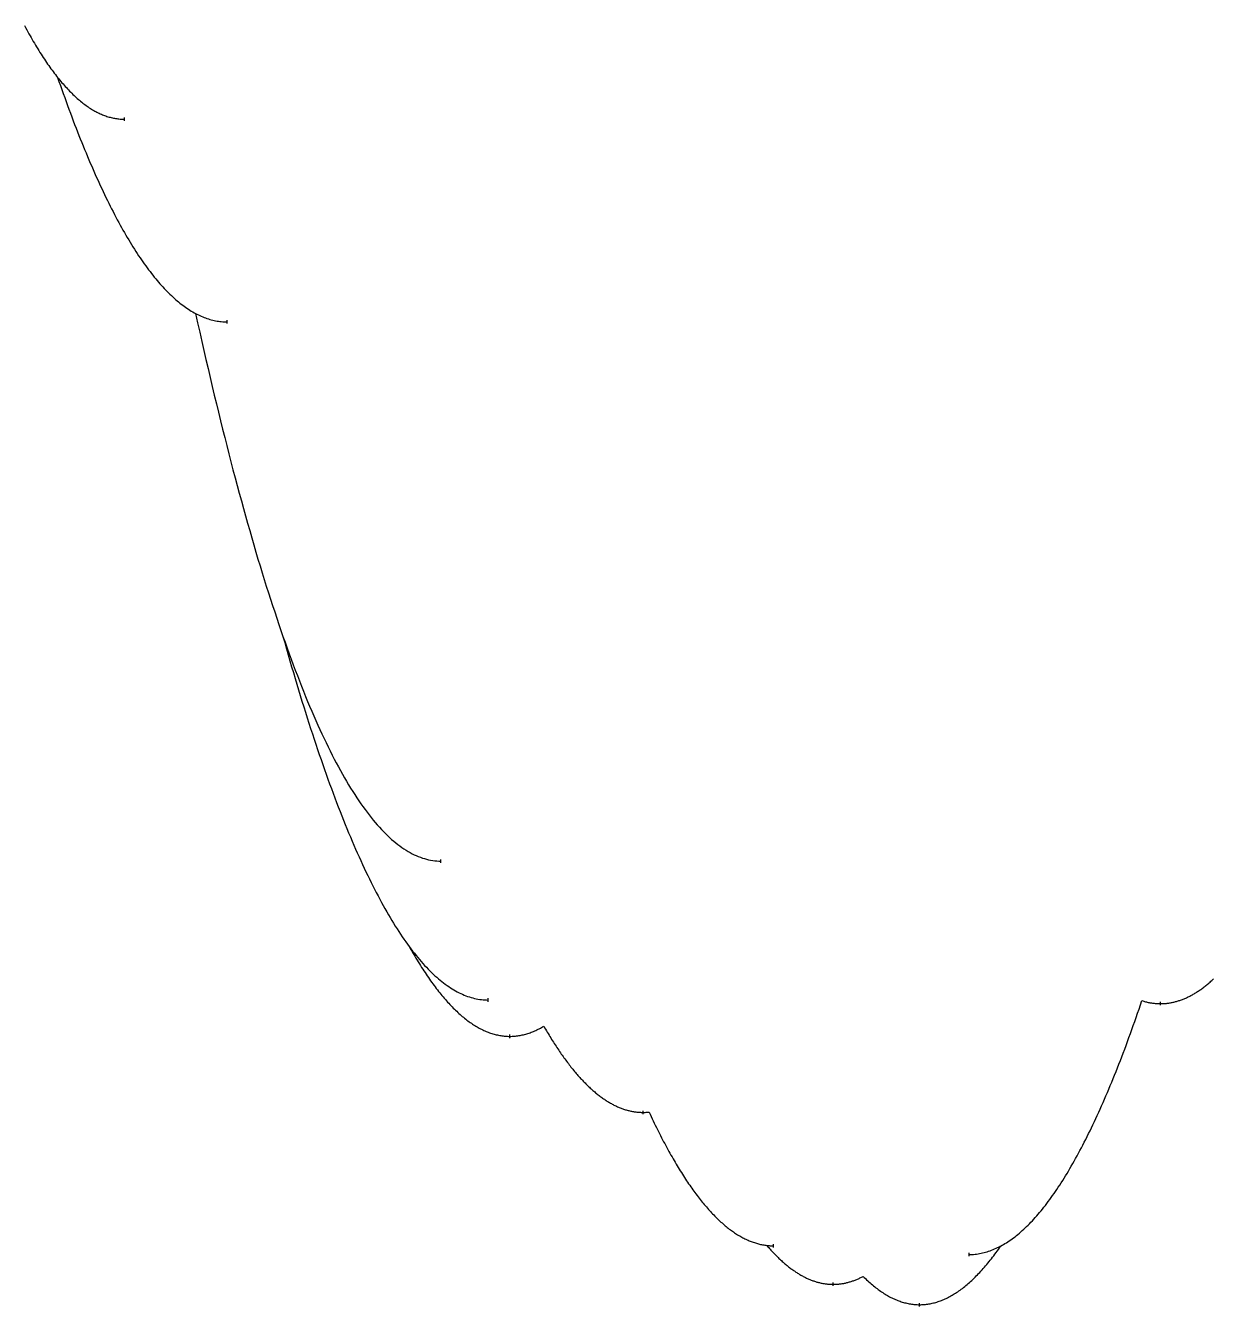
# Model space of a CAD drawing. Header units: metres. Extents: x -24 to 28195, y -4452 to 524.
# Drawn here: x 21135 to 24665, y -4452 to -648 of the extents above; entities that cross this region are included whole.
import ezdxf

# ---------------------------------------------------------------- set-up
doc = ezdxf.new("R2010")
doc.units = ezdxf.units.M
doc.layers.add('CATENARIES', color=7, linetype='Continuous')
doc.layers.add('CATENARY_VERTEX_TICKS', color=7, linetype='Continuous')

msp = doc.modelspace()

# ---------------------------------------------------------------- linework, layer by layer
at = {"layer": 'CATENARIES'}
for points in [[(21131.6, -647.8, 0), (21134.9, -653.9, 0), (21138.2, -660, 0), (21141.5, -666, 0), (21144.7, -671.9, 0), (21148, -677.7, 0), (21151.3, -683.5, 0), (21154.6, -689.2, 0), (21157.9, -694.8, 0), (21161.1, -700.4, 0), (21164.4, -705.9, 0), (21167.7, -711.3, 0), (21171, -716.7, 0), (21174.2, -722, 0), (21177.5, -727.2, 0), (21180.8, -732.4, 0), (21184.1, -737.5, 0), (21187.3, -742.5, 0), (21190.6, -747.5, 0), (21193.9, -752.3, 0), (21197.2, -757.2, 0), (21200.4, -761.9, 0), (21203.7, -766.6, 0), (21207, -771.2, 0), (21210.3, -775.8, 0), (21213.5, -780.2, 0), (21216.8, -784.6, 0), (21220.1, -789, 0), (21223.4, -793.3, 0), (21226.6, -797.5, 0), (21229.9, -801.6, 0), (21233.2, -805.6, 0), (21236.4, -809.6, 0), (21239.7, -813.5, 0), (21242.9, -817.4, 0), (21246.2, -821.2, 0), (21249.5, -824.9, 0), (21252.7, -828.5, 0), (21256, -832.1, 0), (21259.2, -835.6, 0), (21262.5, -839, 0), (21265.7, -842.4, 0), (21269, -845.7, 0), (21272.2, -848.9, 0), (21275.5, -852.1, 0), (21278.8, -855.2, 0), (21282, -858.3, 0), (21285.3, -861.2, 0), (21288.5, -864.1, 0), (21291.8, -867, 0), (21295, -869.7, 0), (21298.3, -872.5, 0), (21301.6, -875.1, 0), (21304.8, -877.7, 0), (21308.1, -880.2, 0), (21311.3, -882.6, 0), (21314.6, -885, 0), (21317.8, -887.3, 0), (21321.1, -889.5, 0), (21324.3, -891.7, 0), (21327.6, -893.8, 0), (21330.9, -895.8, 0), (21334.1, -897.8, 0), (21337.4, -899.7, 0), (21340.6, -901.5, 0), (21343.9, -903.3, 0), (21347.1, -905, 0), (21350.4, -906.6, 0), (21353.7, -908.2, 0), (21356.9, -909.7, 0), (21360.2, -911.1, 0), (21363.4, -912.5, 0), (21366.7, -913.8, 0), (21369.9, -915, 0), (21373.2, -916.2, 0), (21376.4, -917.3, 0), (21379.7, -918.3, 0), (21383, -919.3, 0), (21386.2, -920.2, 0), (21389.5, -921, 0), (21392.7, -921.8, 0), (21396, -922.5, 0), (21399.2, -923.1, 0), (21402.5, -923.7, 0), (21405.7, -924.2, 0), (21409, -924.6, 0), (21412.3, -925, 0), (21415.5, -925.3, 0), (21418.8, -925.5, 0), (21422, -925.7, 0), (21425.3, -925.8, 0), (21428.5, -925.8, 0)], [(21229.9, -801.6, 0), (21234.1, -813.8, 0), (21238.4, -825.9, 0), (21242.6, -837.9, 0), (21246.8, -849.8, 0), (21251.1, -861.6, 0), (21255.3, -873.3, 0), (21259.5, -884.9, 0), (21263.7, -896.4, 0), (21268, -907.8, 0), (21272.2, -919, 0), (21276.4, -930.2, 0), (21280.6, -941.3, 0), (21284.9, -952.2, 0), (21289.1, -963.1, 0), (21293.3, -973.8, 0), (21297.5, -984.5, 0), (21301.8, -995, 0), (21306, -1005.4, 0), (21310.2, -1015.7, 0), (21314.5, -1026, 0), (21318.7, -1036.1, 0), (21322.9, -1046.1, 0), (21327.1, -1056, 0), (21331.4, -1065.8, 0), (21335.6, -1075.5, 0), (21339.8, -1085.1, 0), (21344, -1094.6, 0), (21348.3, -1104, 0), (21352.5, -1113.3, 0), (21356.7, -1122.5, 0), (21361, -1131.5, 0), (21365.2, -1140.5, 0), (21369.4, -1149.4, 0), (21373.6, -1158.1, 0), (21377.9, -1166.8, 0), (21382.1, -1175.3, 0), (21386.3, -1183.8, 0), (21390.5, -1192.2, 0), (21394.8, -1200.4, 0), (21399, -1208.5, 0), (21403.2, -1216.6, 0), (21407.4, -1224.5, 0), (21411.7, -1232.3, 0), (21415.9, -1240.1, 0), (21420.1, -1247.7, 0), (21424.4, -1255.2, 0), (21428.6, -1262.6, 0), (21432.8, -1270, 0), (21437, -1277.2, 0), (21441.3, -1284.3, 0), (21445.5, -1291.3, 0), (21449.7, -1298.2, 0), (21453.9, -1305, 0), (21458.2, -1311.7, 0), (21462.4, -1318.3, 0), (21466.6, -1324.8, 0), (21470.8, -1331.2, 0), (21475.1, -1337.5, 0), (21479.3, -1343.7, 0), (21483.5, -1349.7, 0), (21487.8, -1355.7, 0), (21492, -1361.6, 0), (21496.2, -1367.4, 0), (21500.4, -1373, 0), (21504.7, -1378.6, 0), (21508.9, -1384.1, 0), (21513.1, -1389.4, 0), (21517.3, -1394.7, 0), (21521.6, -1399.9, 0), (21525.8, -1404.9, 0), (21530, -1409.9, 0), (21534.2, -1414.7, 0), (21538.5, -1419.5, 0), (21542.7, -1424.1, 0), (21546.9, -1428.7, 0), (21551.2, -1433.1, 0), (21555.4, -1437.5, 0), (21559.6, -1441.7, 0), (21563.8, -1445.8, 0), (21568.1, -1449.9, 0), (21572.3, -1453.8, 0), (21576.5, -1457.6, 0), (21580.7, -1461.4, 0), (21585, -1465, 0), (21589.2, -1468.5, 0), (21593.4, -1472, 0), (21597.7, -1475.3, 0), (21601.9, -1478.5, 0), (21606.1, -1481.6, 0), (21610.3, -1484.6, 0), (21614.6, -1487.5, 0), (21618.8, -1490.4, 0), (21623, -1493.1, 0), (21627.2, -1495.7, 0), (21631.5, -1498.2, 0), (21635.7, -1500.6, 0), (21639.9, -1502.9, 0), (21644.2, -1505.1, 0), (21648.4, -1507.2, 0), (21652.7, -1509.2, 0), (21657, -1511.2, 0), (21661.2, -1513, 0), (21665.5, -1514.7, 0), (21669.7, -1516.3, 0), (21674, -1517.8, 0), (21678.3, -1519.2, 0), (21682.5, -1520.4, 0), (21686.8, -1521.6, 0), (21691, -1522.7, 0), (21695.3, -1523.7, 0), (21699.6, -1524.6, 0), (21703.8, -1525.4, 0), (21708.1, -1526, 0), (21712.3, -1526.6, 0), (21716.6, -1527.1, 0), (21720.9, -1527.4, 0), (21725.1, -1527.7, 0), (21729.4, -1527.8, 0), (21733.6, -1527.9, 0)], [(21639.9, -1502.9, 0), (21646.1, -1530.8, 0), (21652.3, -1558.5, 0), (21658.5, -1585.9, 0), (21664.7, -1613.1, 0), (21670.9, -1640, 0), (21677.1, -1666.7, 0), (21683.3, -1693.1, 0), (21689.4, -1719.3, 0), (21695.6, -1745.2, 0), (21701.8, -1770.9, 0), (21708, -1796.3, 0), (21714.2, -1821.5, 0), (21720.4, -1846.4, 0), (21726.6, -1871.1, 0), (21732.8, -1895.5, 0), (21739, -1919.7, 0), (21745.2, -1943.6, 0), (21751.3, -1967.3, 0), (21757.5, -1990.7, 0), (21763.7, -2013.9, 0), (21769.9, -2036.8, 0), (21776.1, -2059.5, 0), (21782.3, -2082, 0), (21788.5, -2104.2, 0), (21794.7, -2126.2, 0), (21800.9, -2147.9, 0), (21807.1, -2169.3, 0), (21813.3, -2190.6, 0), (21819.4, -2211.6, 0), (21825.6, -2232.3, 0), (21831.8, -2252.8, 0), (21838, -2273.1, 0), (21844.2, -2293.1, 0), (21850.4, -2312.8, 0), (21856.6, -2332.4, 0), (21862.8, -2351.6, 0), (21869, -2370.7, 0), (21875.2, -2389.5, 0), (21881.3, -2408.1, 0), (21887.5, -2426.4, 0), (21893.7, -2444.5, 0), (21899.9, -2462.3, 0), (21906, -2479.6, 0), (21912.1, -2496.7, 0), (21918.2, -2513.6, 0), (21924.3, -2530.2, 0), (21930.4, -2546.6, 0), (21936.5, -2562.8, 0), (21942.6, -2578.7, 0), (21948.7, -2594.4, 0), (21954.8, -2609.9, 0), (21960.9, -2625.2, 0), (21967, -2640.2, 0), (21973, -2655, 0), (21979.1, -2669.5, 0), (21985.2, -2683.8, 0), (21991.3, -2697.9, 0), (21997.4, -2711.8, 0), (22003.5, -2725.4, 0), (22009.6, -2738.8, 0), (22015.7, -2752, 0), (22021.8, -2765, 0), (22027.9, -2777.7, 0), (22034, -2790.2, 0), (22040.1, -2802.4, 0), (22046.2, -2814.5, 0), (22052.3, -2826.3, 0), (22058.4, -2837.9, 0), (22064.5, -2849.2, 0), (22070.5, -2860.4, 0), (22076.6, -2871.3, 0), (22082.7, -2881.9, 0), (22088.8, -2892.4, 0), (22094.9, -2902.6, 0), (22101, -2912.6, 0), (22107.1, -2922.4, 0), (22113.2, -2931.9, 0), (22119.3, -2941.2, 0), (22125.4, -2950.3, 0), (22131.5, -2959.2, 0), (22137.6, -2967.8, 0), (22143.7, -2976.2, 0), (22149.8, -2984.4, 0), (22155.9, -2992.3, 0), (22162, -3000.1, 0), (22168.1, -3007.6, 0), (22174.1, -3014.9, 0), (22180.2, -3021.9, 0), (22186.3, -3028.8, 0), (22192.4, -3035.4, 0), (22198.5, -3041.8, 0), (22204.6, -3047.9, 0), (22210.7, -3053.8, 0), (22216.8, -3059.6, 0), (22222.9, -3065, 0), (22229, -3070.3, 0), (22235.1, -3075.3, 0), (22241.2, -3080.1, 0), (22247.3, -3084.7, 0), (22253.4, -3089.1, 0), (22259.5, -3093.2, 0), (22265.6, -3097.2, 0), (22271.6, -3100.8, 0), (22277.7, -3104.3, 0), (22283.8, -3107.6, 0), (22289.9, -3110.6, 0), (22296, -3113.4, 0), (22302.1, -3115.9, 0), (22308.2, -3118.3, 0), (22314.3, -3120.4, 0), (22320.4, -3122.3, 0), (22326.5, -3124, 0), (22332.6, -3125.4, 0), (22338.7, -3126.7, 0), (22344.8, -3127.7, 0), (22350.9, -3128.5, 0), (22357, -3129, 0), (22363.1, -3129.4, 0), (22369.1, -3129.5, 0)], [(21899.9, -2462.3, 0), (21905.1, -2480.6, 0), (21910.2, -2498.7, 0), (21915.3, -2516.7, 0), (21920.5, -2534.5, 0), (21925.6, -2552.1, 0), (21930.7, -2569.6, 0), (21935.9, -2587, 0), (21941, -2604.1, 0), (21946.2, -2621.1, 0), (21951.3, -2638, 0), (21956.4, -2654.7, 0), (21961.6, -2671.2, 0), (21966.7, -2687.6, 0), (21971.8, -2703.8, 0), (21977, -2719.8, 0), (21982.1, -2735.7, 0), (21987.2, -2751.5, 0), (21992.4, -2767, 0), (21997.5, -2782.5, 0), (22002.7, -2797.7, 0), (22007.8, -2812.8, 0), (22012.9, -2827.8, 0), (22018.1, -2842.5, 0), (22023.2, -2857.2, 0), (22028.3, -2871.6, 0), (22033.5, -2886, 0), (22038.6, -2900.1, 0), (22043.8, -2914.1, 0), (22048.9, -2928, 0), (22054, -2941.6, 0), (22059.2, -2955.2, 0), (22064.3, -2968.5, 0), (22069.4, -2981.8, 0), (22074.6, -2994.8, 0), (22079.7, -3007.7, 0), (22084.9, -3020.5, 0), (22090, -3033.1, 0), (22095.1, -3045.5, 0), (22100.3, -3057.8, 0), (22105.4, -3069.9, 0), (22110.5, -3081.9, 0), (22115.7, -3093.7, 0), (22120.8, -3105.3, 0), (22125.9, -3116.8, 0), (22131.1, -3128.2, 0), (22136.2, -3139.4, 0), (22141.4, -3150.4, 0), (22146.5, -3161.3, 0), (22151.6, -3172, 0), (22156.8, -3182.6, 0), (22161.9, -3193, 0), (22167, -3203.3, 0), (22172.2, -3213.4, 0), (22177.3, -3223.3, 0), (22182.5, -3233.1, 0), (22187.6, -3242.8, 0), (22192.7, -3252.3, 0), (22197.9, -3261.6, 0), (22203, -3270.8, 0), (22208.1, -3279.8, 0), (22213.3, -3288.7, 0), (22218.4, -3297.4, 0), (22223.6, -3306, 0), (22228.7, -3314.4, 0), (22233.8, -3322.6, 0), (22239, -3330.7, 0), (22244.1, -3338.7, 0), (22249.2, -3346.5, 0), (22254.4, -3354.1, 0), (22259.5, -3361.6, 0), (22264.6, -3369, 0), (22269.8, -3376.2, 0), (22274.9, -3383.2, 0), (22280, -3390, 0), (22285.1, -3396.7, 0), (22290.3, -3403.3, 0), (22295.4, -3409.7, 0), (22300.5, -3415.9, 0), (22305.6, -3422, 0), (22310.7, -3428, 0), (22315.8, -3433.7, 0), (22320.9, -3439.4, 0), (22326, -3444.9, 0), (22331.1, -3450.2, 0), (22336.3, -3455.4, 0), (22341.4, -3460.4, 0), (22346.5, -3465.3, 0), (22351.6, -3470, 0), (22356.7, -3474.6, 0), (22361.8, -3479.1, 0), (22366.9, -3483.3, 0), (22372, -3487.5, 0), (22377.1, -3491.4, 0), (22382.3, -3495.3, 0), (22387.4, -3499, 0), (22392.5, -3502.5, 0), (22397.6, -3505.9, 0), (22402.7, -3509.1, 0), (22407.8, -3512.2, 0), (22412.9, -3515.1, 0), (22418, -3517.9, 0), (22423.2, -3520.5, 0), (22428.3, -3523, 0), (22433.4, -3525.3, 0), (22438.5, -3527.5, 0), (22443.6, -3529.5, 0), (22448.7, -3531.4, 0), (22453.8, -3533.1, 0), (22458.9, -3534.7, 0), (22464, -3536.1, 0), (22469.2, -3537.4, 0), (22474.3, -3538.5, 0), (22479.4, -3539.5, 0), (22484.5, -3540.3, 0), (22489.6, -3541, 0), (22494.7, -3541.5, 0), (22499.8, -3541.9, 0), (22504.9, -3542.1, 0), (22510, -3542.2, 0)], [(22274.9, -3383.2, 0), (22278.3, -3389.2, 0), (22281.6, -3395.1, 0), (22285, -3400.9, 0), (22288.4, -3406.7, 0), (22291.7, -3412.4, 0), (22295.1, -3418.1, 0), (22298.5, -3423.6, 0), (22301.8, -3429.1, 0), (22305.2, -3434.6, 0), (22308.5, -3439.9, 0), (22311.9, -3445.2, 0), (22315.3, -3450.5, 0), (22318.6, -3455.6, 0), (22322, -3460.7, 0), (22325.3, -3465.7, 0), (22328.7, -3470.7, 0), (22332.1, -3475.6, 0), (22335.4, -3480.4, 0), (22338.8, -3485.2, 0), (22342.2, -3489.9, 0), (22345.5, -3494.5, 0), (22348.9, -3499, 0), (22352.2, -3503.5, 0), (22355.6, -3507.9, 0), (22359, -3512.3, 0), (22362.3, -3516.6, 0), (22365.7, -3520.8, 0), (22369, -3524.9, 0), (22372.4, -3529, 0), (22375.8, -3533, 0), (22379.1, -3536.9, 0), (22382.5, -3540.8, 0), (22385.9, -3544.6, 0), (22389.2, -3548.4, 0), (22392.6, -3552, 0), (22395.9, -3555.6, 0), (22399.3, -3559.2, 0), (22402.7, -3562.6, 0), (22406, -3566, 0), (22409.4, -3569.4, 0), (22412.8, -3572.6, 0), (22416.1, -3575.8, 0), (22419.5, -3579, 0), (22422.8, -3582, 0), (22426.2, -3585, 0), (22429.6, -3587.9, 0), (22432.9, -3590.8, 0), (22436.3, -3593.6, 0), (22439.6, -3596.3, 0), (22443, -3599, 0), (22446.4, -3601.6, 0), (22449.7, -3604.1, 0), (22453.1, -3606.6, 0), (22456.5, -3608.9, 0), (22459.8, -3611.3, 0), (22463.2, -3613.5, 0), (22466.5, -3615.7, 0), (22469.9, -3617.8, 0), (22473.3, -3619.9, 0), (22476.6, -3621.9, 0), (22480, -3623.8, 0), (22483.3, -3625.6, 0), (22486.7, -3627.4, 0), (22490.1, -3629.1, 0), (22493.4, -3630.8, 0), (22496.8, -3632.3, 0), (22500.2, -3633.9, 0), (22503.5, -3635.3, 0), (22506.9, -3636.7, 0), (22510.2, -3638, 0), (22513.6, -3639.2, 0), (22517, -3640.4, 0), (22520.3, -3641.5, 0), (22523.7, -3642.6, 0), (22527.1, -3643.5, 0), (22530.4, -3644.4, 0), (22533.8, -3645.3, 0), (22537.1, -3646.1, 0), (22540.5, -3646.8, 0), (22543.9, -3647.4, 0), (22547.2, -3648, 0), (22550.6, -3648.5, 0), (22553.9, -3648.9, 0), (22557.3, -3649.3, 0), (22560.7, -3649.6, 0), (22564, -3649.8, 0), (22567.4, -3650, 0), (22570.8, -3650.1, 0), (22574.1, -3650.1, 0), (22577.5, -3650.1, 0), (22580.8, -3650, 0), (22584.2, -3649.8, 0), (22587.6, -3649.6, 0), (22590.9, -3649.3, 0), (22594.3, -3648.9, 0), (22597.6, -3648.5, 0), (22601, -3648, 0), (22604.4, -3647.4, 0), (22607.7, -3646.8, 0), (22611.1, -3646.1, 0), (22614.4, -3645.3, 0), (22617.8, -3644.5, 0), (22621.2, -3643.5, 0), (22624.5, -3642.6, 0), (22627.9, -3641.5, 0), (22631.2, -3640.4, 0), (22634.6, -3639.2, 0), (22638, -3638, 0), (22641.3, -3636.7, 0), (22644.7, -3635.3, 0), (22648, -3633.9, 0), (22651.4, -3632.4, 0), (22654.8, -3630.8, 0), (22658.1, -3629.1, 0), (22661.5, -3627.4, 0), (22664.8, -3625.6, 0), (22668.2, -3623.8, 0), (22671.6, -3621.9, 0), (22674.9, -3619.9, 0)], [(24452.9, -3544.1, 0), (24455.5, -3544.9, 0), (24458.2, -3545.7, 0), (24460.8, -3546.5, 0), (24463.4, -3547.2, 0), (24466, -3547.8, 0), (24468.6, -3548.5, 0), (24471.3, -3549.1, 0), (24473.9, -3549.6, 0), (24476.5, -3550.1, 0), (24479.1, -3550.6, 0), (24481.7, -3551, 0), (24484.3, -3551.4, 0), (24487, -3551.7, 0), (24489.6, -3552, 0), (24492.2, -3552.3, 0), (24494.8, -3552.5, 0), (24497.4, -3552.7, 0), (24500.1, -3552.8, 0), (24502.7, -3552.9, 0), (24505.3, -3553, 0), (24507.9, -3553, 0), (24510.4, -3553, 0), (24512.9, -3553, 0), (24515.4, -3552.9, 0), (24517.9, -3552.7, 0), (24520.4, -3552.6, 0), (24522.9, -3552.4, 0), (24525.4, -3552.1, 0), (24527.9, -3551.8, 0), (24530.4, -3551.5, 0), (24532.9, -3551.2, 0), (24535.4, -3550.8, 0), (24537.9, -3550.4, 0), (24540.4, -3549.9, 0), (24542.9, -3549.4, 0), (24545.4, -3548.9, 0), (24547.9, -3548.3, 0), (24550.4, -3547.7, 0), (24552.9, -3547.1, 0), (24555.4, -3546.4, 0), (24557.9, -3545.6, 0), (24560.4, -3544.9, 0), (24562.9, -3544.1, 0), (24565.4, -3543.3, 0), (24567.9, -3542.4, 0), (24570.4, -3541.5, 0), (24572.9, -3540.6, 0), (24575.4, -3539.6, 0), (24577.9, -3538.6, 0), (24580.4, -3537.5, 0), (24582.9, -3536.4, 0), (24585.4, -3535.3, 0), (24587.9, -3534.1, 0), (24590.4, -3532.9, 0), (24592.9, -3531.7, 0), (24595.4, -3530.4, 0), (24597.9, -3529.1, 0), (24600.4, -3527.8, 0), (24602.9, -3526.4, 0), (24605.4, -3525, 0), (24607.9, -3523.5, 0), (24610.4, -3522, 0), (24612.9, -3520.5, 0), (24615.4, -3518.9, 0), (24617.9, -3517.3, 0), (24620.4, -3515.6, 0), (24622.9, -3514, 0), (24625.4, -3512.3, 0), (24627.9, -3510.5, 0), (24630.4, -3508.7, 0), (24632.9, -3506.9, 0), (24635.4, -3505, 0), (24637.9, -3503.1, 0), (24640.4, -3501.2, 0), (24642.9, -3499.2, 0), (24645.4, -3497.2, 0), (24647.9, -3495.1, 0), (24650.4, -3493, 0), (24652.9, -3490.9, 0), (24655.4, -3488.8, 0), (24657.9, -3486.6, 0), (24660.4, -3484.3, 0), (24662.9, -3482, 0), (24665.4, -3479.7, 0)], [(23939, -4298.2, 0), (23943.5, -4298.1, 0), (23948, -4298, 0), (23952.4, -4297.7, 0), (23956.9, -4297.3, 0), (23961.4, -4296.8, 0), (23965.9, -4296.2, 0), (23970.3, -4295.4, 0), (23974.8, -4294.6, 0), (23979.3, -4293.6, 0), (23983.7, -4292.5, 0), (23988.2, -4291.3, 0), (23992.7, -4290, 0), (23997.2, -4288.6, 0), (24001.6, -4287.1, 0), (24006.1, -4285.4, 0), (24010.6, -4283.7, 0), (24015, -4281.8, 0), (24019.5, -4279.8, 0), (24024, -4277.7, 0), (24028.4, -4275.5, 0), (24032.9, -4273.2, 0), (24037.2, -4270.9, 0), (24041.5, -4268.4, 0), (24045.8, -4265.9, 0), (24050.1, -4263.2, 0), (24054.3, -4260.5, 0), (24058.6, -4257.6, 0), (24062.9, -4254.7, 0), (24067.2, -4251.6, 0), (24071.5, -4248.4, 0), (24075.8, -4245.2, 0), (24080.1, -4241.8, 0), (24084.3, -4238.3, 0), (24088.6, -4234.7, 0), (24092.9, -4231, 0), (24097.2, -4227.2, 0), (24101.5, -4223.3, 0), (24105.8, -4219.3, 0), (24110.1, -4215.2, 0), (24114.3, -4211, 0), (24118.6, -4206.7, 0), (24122.9, -4202.2, 0), (24127.2, -4197.7, 0), (24131.5, -4193.1, 0), (24135.8, -4188.3, 0), (24140.1, -4183.5, 0), (24144.3, -4178.5, 0), (24148.6, -4173.5, 0), (24152.9, -4168.3, 0), (24157.2, -4163.1, 0), (24161.5, -4157.7, 0), (24165.8, -4152.2, 0), (24170.1, -4146.6, 0), (24174.3, -4141, 0), (24178.6, -4135.2, 0), (24182.9, -4129.3, 0), (24187.2, -4123.3, 0), (24191.5, -4117.2, 0), (24195.8, -4111, 0), (24200.1, -4104.6, 0), (24204.3, -4098.2, 0), (24208.6, -4091.7, 0), (24212.9, -4085.1, 0), (24217.2, -4078.3, 0), (24221.5, -4071.5, 0), (24225.8, -4064.5, 0), (24230.1, -4057.5, 0), (24234.3, -4050.3, 0), (24238.6, -4043.1, 0), (24242.9, -4035.7, 0), (24247.2, -4028.2, 0), (24251.5, -4020.6, 0), (24255.8, -4013, 0), (24260.1, -4005.2, 0), (24264.3, -3997.3, 0), (24268.6, -3989.3, 0), (24272.9, -3981.2, 0), (24277.2, -3972.9, 0), (24281.5, -3964.6, 0), (24285.8, -3956.2, 0), (24290.1, -3947.7, 0), (24294.3, -3939, 0), (24298.6, -3930.3, 0), (24302.9, -3921.4, 0), (24307.2, -3912.5, 0), (24311.5, -3903.4, 0), (24315.8, -3894.2, 0), (24320.1, -3884.9, 0), (24324.3, -3875.5, 0), (24328.6, -3866.1, 0), (24332.9, -3856.5, 0), (24337.2, -3846.8, 0), (24341.5, -3836.9, 0), (24345.8, -3827, 0), (24350.1, -3817, 0), (24354.3, -3806.9, 0), (24358.6, -3796.6, 0), (24362.9, -3786.3, 0), (24367.2, -3775.8, 0), (24371.5, -3765.3, 0), (24375.8, -3754.6, 0), (24380.1, -3743.8, 0), (24384.3, -3732.9, 0), (24388.6, -3721.9, 0), (24392.9, -3710.8, 0), (24397.2, -3699.6, 0), (24401.5, -3688.3, 0), (24405.8, -3676.9, 0), (24410.1, -3665.4, 0), (24414.3, -3653.7, 0), (24418.6, -3642, 0), (24422.9, -3630.1, 0), (24427.2, -3618.1, 0), (24431.5, -3606.1, 0), (24435.8, -3593.9, 0), (24440.1, -3581.6, 0), (24444.3, -3569.2, 0), (24448.6, -3556.7, 0), (24452.9, -3544.1, 0)], [(22674.9, -3619.9, 0), (22677.5, -3624.4, 0), (22680.1, -3628.9, 0), (22682.8, -3633.3, 0), (22685.4, -3637.7, 0), (22688, -3642.1, 0), (22690.6, -3646.4, 0), (22693.2, -3650.7, 0), (22695.8, -3654.9, 0), (22698.4, -3659.1, 0), (22701, -3663.3, 0), (22703.6, -3667.4, 0), (22706.2, -3671.5, 0), (22708.9, -3675.5, 0), (22711.5, -3679.5, 0), (22714.1, -3683.5, 0), (22716.7, -3687.4, 0), (22719.3, -3691.3, 0), (22721.9, -3695.1, 0), (22724.5, -3698.9, 0), (22727.1, -3702.7, 0), (22729.7, -3706.4, 0), (22732.3, -3710, 0), (22735, -3713.7, 0), (22737.6, -3717.3, 0), (22740.2, -3720.8, 0), (22742.8, -3724.3, 0), (22745.4, -3727.8, 0), (22748, -3731.2, 0), (22750.6, -3734.6, 0), (22753.2, -3738, 0), (22755.8, -3741.3, 0), (22758.4, -3744.5, 0), (22761.1, -3747.8, 0), (22763.7, -3751, 0), (22766.3, -3754.1, 0), (22768.9, -3757.2, 0), (22771.5, -3760.3, 0), (22774.1, -3763.3, 0), (22776.7, -3766.3, 0), (22779.3, -3769.2, 0), (22781.9, -3772.2, 0), (22784.5, -3775, 0), (22787.2, -3777.8, 0), (22789.8, -3780.6, 0), (22792.4, -3783.4, 0), (22795, -3786.1, 0), (22797.6, -3788.7, 0), (22800.2, -3791.4, 0), (22802.8, -3794, 0), (22805.4, -3796.5, 0), (22808, -3799, 0), (22810.6, -3801.5, 0), (22813.3, -3803.9, 0), (22815.9, -3806.3, 0), (22818.5, -3808.6, 0), (22821.1, -3810.9, 0), (22823.7, -3813.2, 0), (22826.3, -3815.4, 0), (22828.9, -3817.6, 0), (22831.5, -3819.7, 0), (22834.1, -3821.8, 0), (22836.7, -3823.9, 0), (22839.4, -3825.9, 0), (22842, -3827.9, 0), (22844.6, -3829.8, 0), (22847.2, -3831.8, 0), (22849.8, -3833.6, 0), (22852.4, -3835.4, 0), (22855, -3837.2, 0), (22857.6, -3839, 0), (22860.2, -3840.7, 0), (22862.9, -3842.3, 0), (22865.5, -3843.9, 0), (22868.1, -3845.5, 0), (22870.7, -3847.1, 0), (22873.3, -3848.6, 0), (22875.9, -3850, 0), (22878.5, -3851.4, 0), (22881.1, -3852.8, 0), (22883.7, -3854.2, 0), (22886.3, -3855.5, 0), (22889, -3856.7, 0), (22891.6, -3858, 0), (22894.2, -3859.1, 0), (22896.8, -3860.3, 0), (22899.4, -3861.4, 0), (22902, -3862.4, 0), (22904.6, -3863.5, 0), (22907.2, -3864.4, 0), (22909.8, -3865.4, 0), (22912.4, -3866.3, 0), (22915.1, -3867.1, 0), (22917.7, -3868, 0), (22920.3, -3868.7, 0), (22922.9, -3869.5, 0), (22925.5, -3870.2, 0), (22928.1, -3870.8, 0), (22930.7, -3871.5, 0), (22933.3, -3872, 0), (22935.9, -3872.6, 0), (22938.5, -3873.1, 0), (22941.2, -3873.5, 0), (22943.8, -3874, 0), (22946.4, -3874.3, 0), (22949, -3874.7, 0), (22951.6, -3875, 0), (22954.2, -3875.2, 0), (22956.8, -3875.5, 0), (22959.4, -3875.6, 0), (22962, -3875.8, 0), (22964.6, -3875.9, 0), (22967.3, -3875.9, 0), (22969.9, -3876, 0), (22972.9, -3875.9, 0), (22975.9, -3875.9, 0), (22978.9, -3875.7, 0), (22981.9, -3875.5, 0), (22984.9, -3875.3, 0), (22987.9, -3875, 0)], [(22987.9, -3875, 0), (22991, -3881.7, 0), (22994.1, -3888.2, 0), (22997.2, -3894.8, 0), (23000.3, -3901.3, 0), (23003.4, -3907.7, 0), (23006.5, -3914.1, 0), (23009.6, -3920.4, 0), (23012.7, -3926.6, 0), (23015.8, -3932.8, 0), (23018.9, -3939, 0), (23022, -3945.1, 0), (23025.1, -3951.1, 0), (23028.2, -3957.1, 0), (23031.3, -3963, 0), (23034.4, -3968.8, 0), (23037.5, -3974.6, 0), (23040.6, -3980.4, 0), (23043.7, -3986.1, 0), (23046.8, -3991.7, 0), (23049.9, -3997.3, 0), (23053, -4002.8, 0), (23056.1, -4008.3, 0), (23059.2, -4013.7, 0), (23062.3, -4019, 0), (23065.4, -4024.3, 0), (23068.5, -4029.6, 0), (23071.5, -4034.7, 0), (23074.6, -4039.9, 0), (23077.7, -4044.9, 0), (23080.8, -4050, 0), (23083.9, -4054.9, 0), (23087, -4059.8, 0), (23090.1, -4064.7, 0), (23093.2, -4069.4, 0), (23096.3, -4074.2, 0), (23099.4, -4078.9, 0), (23102.5, -4083.5, 0), (23105.6, -4088, 0), (23108.7, -4092.5, 0), (23111.8, -4097, 0), (23114.9, -4101.4, 0), (23118, -4105.7, 0), (23121.1, -4110, 0), (23124.2, -4114.2, 0), (23127.3, -4118.4, 0), (23130.4, -4122.5, 0), (23133.5, -4126.6, 0), (23136.6, -4130.6, 0), (23139.7, -4134.5, 0), (23142.8, -4138.4, 0), (23145.9, -4142.3, 0), (23149, -4146, 0), (23152.1, -4149.8, 0), (23155.2, -4153.4, 0), (23158.3, -4157, 0), (23161.4, -4160.6, 0), (23164.5, -4164.1, 0), (23167.6, -4167.5, 0), (23170.7, -4170.9, 0), (23173.8, -4174.3, 0), (23176.9, -4177.5, 0), (23180, -4180.8, 0), (23183.1, -4183.9, 0), (23186.2, -4187, 0), (23189.2, -4190.1, 0), (23192.3, -4193.1, 0), (23195.4, -4196, 0), (23198.5, -4198.9, 0), (23201.6, -4201.7, 0), (23204.7, -4204.5, 0), (23207.8, -4207.2, 0), (23210.9, -4209.9, 0), (23214, -4212.5, 0), (23217.1, -4215, 0), (23220.2, -4217.5, 0), (23223.3, -4220, 0), (23226.4, -4222.4, 0), (23229.5, -4224.7, 0), (23232.6, -4227, 0), (23235.7, -4229.2, 0), (23238.8, -4231.3, 0), (23241.9, -4233.4, 0), (23245, -4235.5, 0), (23248.1, -4237.5, 0), (23251.2, -4239.4, 0), (23254.3, -4241.3, 0), (23257.4, -4243.1, 0), (23260.5, -4244.9, 0), (23263.6, -4246.6, 0), (23266.7, -4248.3, 0), (23269.8, -4249.9, 0), (23272.9, -4251.4, 0), (23276, -4252.9, 0), (23279.1, -4254.4, 0), (23282.2, -4255.7, 0), (23285.3, -4257.1, 0), (23288.4, -4258.3, 0), (23291.5, -4259.5, 0), (23294.6, -4260.7, 0), (23297.7, -4261.8, 0), (23300.8, -4262.9, 0), (23303.8, -4263.9, 0), (23306.9, -4264.8, 0), (23310, -4265.7, 0), (23313.1, -4266.5, 0), (23316.2, -4267.3, 0), (23319.3, -4268, 0), (23322.4, -4268.6, 0), (23325.5, -4269.2, 0), (23328.6, -4269.8, 0), (23331.7, -4270.3, 0), (23334.8, -4270.7, 0), (23337.9, -4271.1, 0), (23341.2, -4271.4, 0), (23344.5, -4271.7, 0), (23347.8, -4271.9, 0), (23351.1, -4272.1, 0), (23354.3, -4272.2, 0), (23357.6, -4272.2, 0)], [(23337.9, -4271.1, 0), (23340.3, -4273.9, 0), (23342.7, -4276.7, 0), (23345.1, -4279.4, 0), (23347.5, -4282.1, 0), (23349.9, -4284.8, 0), (23352.3, -4287.4, 0), (23354.8, -4290, 0), (23357.2, -4292.6, 0), (23359.6, -4295.1, 0), (23362, -4297.6, 0), (23364.4, -4300.1, 0), (23366.8, -4302.5, 0), (23369.2, -4304.9, 0), (23371.6, -4307.2, 0), (23374, -4309.6, 0), (23376.4, -4311.9, 0), (23378.8, -4314.1, 0), (23381.2, -4316.3, 0), (23383.6, -4318.5, 0), (23386, -4320.7, 0), (23388.4, -4322.8, 0), (23390.8, -4324.9, 0), (23393.2, -4326.9, 0), (23395.6, -4328.9, 0), (23398, -4330.9, 0), (23400.4, -4332.8, 0), (23402.8, -4334.8, 0), (23405.3, -4336.6, 0), (23407.7, -4338.5, 0), (23410.1, -4340.3, 0), (23412.5, -4342, 0), (23414.9, -4343.8, 0), (23417.3, -4345.5, 0), (23419.7, -4347.1, 0), (23422.1, -4348.8, 0), (23424.5, -4350.4, 0), (23426.9, -4351.9, 0), (23429.3, -4353.5, 0), (23431.7, -4355, 0), (23434.1, -4356.4, 0), (23436.5, -4357.9, 0), (23438.9, -4359.3, 0), (23441.3, -4360.6, 0), (23443.7, -4361.9, 0), (23446.1, -4363.2, 0), (23448.5, -4364.5, 0), (23450.9, -4365.7, 0), (23453.3, -4366.9, 0), (23455.8, -4368, 0), (23458.2, -4369.2, 0), (23460.6, -4370.2, 0), (23463, -4371.3, 0), (23465.4, -4372.3, 0), (23467.8, -4373.3, 0), (23470.2, -4374.2, 0), (23472.6, -4375.1, 0), (23475, -4376, 0), (23477.4, -4376.8, 0), (23479.8, -4377.7, 0), (23482.2, -4378.4, 0), (23484.6, -4379.2, 0), (23487, -4379.9, 0), (23489.4, -4380.5, 0), (23491.8, -4381.2, 0), (23494.2, -4381.8, 0), (23496.6, -4382.3, 0), (23499, -4382.9, 0), (23501.4, -4383.4, 0), (23503.9, -4383.8, 0), (23506.3, -4384.3, 0), (23508.7, -4384.7, 0), (23511.1, -4385, 0), (23513.5, -4385.4, 0), (23515.9, -4385.6, 0), (23518.3, -4385.9, 0), (23520.7, -4386.1, 0), (23523.1, -4386.3, 0), (23525.5, -4386.5, 0), (23527.9, -4386.6, 0), (23530.3, -4386.7, 0), (23532.7, -4386.7, 0), (23535.1, -4386.7, 0), (23537.5, -4386.7, 0), (23539.9, -4386.7, 0), (23542.3, -4386.6, 0), (23544.8, -4386.5, 0), (23547.2, -4386.3, 0), (23549.6, -4386.1, 0), (23552, -4385.9, 0), (23554.4, -4385.6, 0), (23556.8, -4385.3, 0), (23559.2, -4385, 0), (23561.6, -4384.7, 0), (23564, -4384.3, 0), (23566.5, -4383.8, 0), (23568.9, -4383.4, 0), (23571.3, -4382.9, 0), (23573.7, -4382.3, 0), (23576.1, -4381.8, 0), (23578.5, -4381.2, 0), (23580.9, -4380.5, 0), (23583.3, -4379.8, 0), (23585.7, -4379.1, 0), (23588.2, -4378.4, 0), (23590.6, -4377.6, 0), (23593, -4376.8, 0), (23595.4, -4376, 0), (23597.8, -4375.1, 0), (23600.2, -4374.2, 0), (23602.6, -4373.2, 0), (23605, -4372.2, 0), (23607.4, -4371.2, 0), (23609.9, -4370.1, 0), (23612.3, -4369.1, 0), (23614.7, -4367.9, 0), (23617.1, -4366.8, 0), (23619.5, -4365.6, 0), (23621.9, -4364.4, 0), (23624.3, -4363.1, 0)], [(23624.3, -4363.1, 0), (23627.7, -4366.5, 0), (23631.2, -4369.8, 0), (23634.6, -4373.1, 0), (23638, -4376.3, 0), (23641.4, -4379.4, 0), (23644.8, -4382.5, 0), (23648.3, -4385.4, 0), (23651.7, -4388.4, 0), (23655.1, -4391.2, 0), (23658.5, -4394, 0), (23662, -4396.7, 0), (23665.4, -4399.3, 0), (23668.8, -4401.8, 0), (23672.2, -4404.3, 0), (23675.6, -4406.8, 0), (23679.1, -4409.1, 0), (23682.5, -4411.4, 0), (23685.9, -4413.6, 0), (23689.3, -4415.7, 0), (23692.7, -4417.8, 0), (23696.2, -4419.8, 0), (23699.6, -4421.7, 0), (23703, -4423.6, 0), (23706.4, -4425.4, 0), (23709.8, -4427.1, 0), (23713.3, -4428.7, 0), (23716.7, -4430.3, 0), (23720.1, -4431.8, 0), (23723.5, -4433.2, 0), (23727, -4434.6, 0), (23730.4, -4435.9, 0), (23733.8, -4437.1, 0), (23737.2, -4438.3, 0), (23740.6, -4439.4, 0), (23744.1, -4440.4, 0), (23747.5, -4441.3, 0), (23750.9, -4442.2, 0), (23754.3, -4443, 0), (23757.7, -4443.8, 0), (23761.2, -4444.4, 0), (23764.6, -4445, 0), (23768, -4445.5, 0), (23771.4, -4446, 0), (23774.8, -4446.4, 0), (23778.3, -4446.7, 0), (23781.7, -4446.9, 0), (23785.1, -4447.1, 0), (23788.5, -4447.2, 0), (23792, -4447.3, 0), (23795.4, -4447.2, 0), (23798.8, -4447.1, 0), (23802.3, -4446.9, 0), (23805.7, -4446.7, 0), (23809.2, -4446.4, 0), (23812.6, -4446, 0), (23816, -4445.5, 0), (23819.5, -4445, 0), (23822.9, -4444.4, 0), (23826.4, -4443.7, 0), (23829.8, -4443, 0), (23833.3, -4442.2, 0), (23836.7, -4441.3, 0), (23840.1, -4440.3, 0), (23843.6, -4439.3, 0), (23847, -4438.2, 0), (23850.5, -4437, 0), (23853.9, -4435.8, 0), (23857.4, -4434.5, 0), (23860.8, -4433.1, 0), (23864.2, -4431.6, 0), (23867.7, -4430.1, 0), (23871.1, -4428.5, 0), (23874.6, -4426.8, 0), (23878, -4425.1, 0), (23881.5, -4423.3, 0), (23884.9, -4421.4, 0), (23888.3, -4419.4, 0), (23891.8, -4417.4, 0), (23895.2, -4415.3, 0), (23898.7, -4413.2, 0), (23902.1, -4410.9, 0), (23905.6, -4408.6, 0), (23909, -4406.2, 0), (23912.4, -4403.8, 0), (23915.9, -4401.3, 0), (23919.3, -4398.7, 0), (23922.8, -4396, 0), (23926.2, -4393.3, 0), (23929.6, -4390.5, 0), (23933.1, -4387.6, 0), (23936.5, -4384.7, 0), (23940, -4381.6, 0), (23943.4, -4378.6, 0), (23946.9, -4375.4, 0), (23950.3, -4372.2, 0), (23953.7, -4368.9, 0), (23957.2, -4365.5, 0), (23960.6, -4362, 0), (23964.1, -4358.5, 0), (23967.5, -4354.9, 0), (23971, -4351.3, 0), (23974.4, -4347.6, 0), (23977.8, -4343.7, 0), (23981.3, -4339.9, 0), (23984.7, -4335.9, 0), (23988.2, -4331.9, 0), (23991.6, -4327.8, 0), (23995.1, -4323.7, 0), (23998.5, -4319.4, 0), (24001.9, -4315.1, 0), (24005.4, -4310.8, 0), (24008.8, -4306.3, 0), (24012.3, -4301.8, 0), (24015.7, -4297.2, 0), (24019.2, -4292.6, 0), (24022.6, -4287.8, 0), (24026, -4283, 0), (24029.5, -4278.1, 0), (24032.9, -4273.2, 0)]]:
    msp.add_polyline3d(points, dxfattribs=at)
at = {"layer": 'CATENARY_VERTEX_TICKS'}
for p, q in [((21428.5, -930.8), (21428.5, -920.8)), ((21733.6, -1532.9), (21733.6, -1522.9)), ((22369.1, -3134.5), (22369.1, -3124.5)), ((22510, -3547.2), (22510, -3537.2)), ((24507.9, -3558), (24507.9, -3548)), ((22574.1, -3655.1), (22574.1, -3645.1)), ((22969.9, -3881), (22969.9, -3871)), ((23357.6, -4277.2), (23357.6, -4267.2)), ((23939, -4303.2), (23939, -4293.2)), ((23535.1, -4391.7), (23535.1, -4381.7)), ((23792, -4452.3), (23792, -4442.3))]:
    msp.add_line(p, q, dxfattribs=at)

doc.saveas('drawing.dxf')
